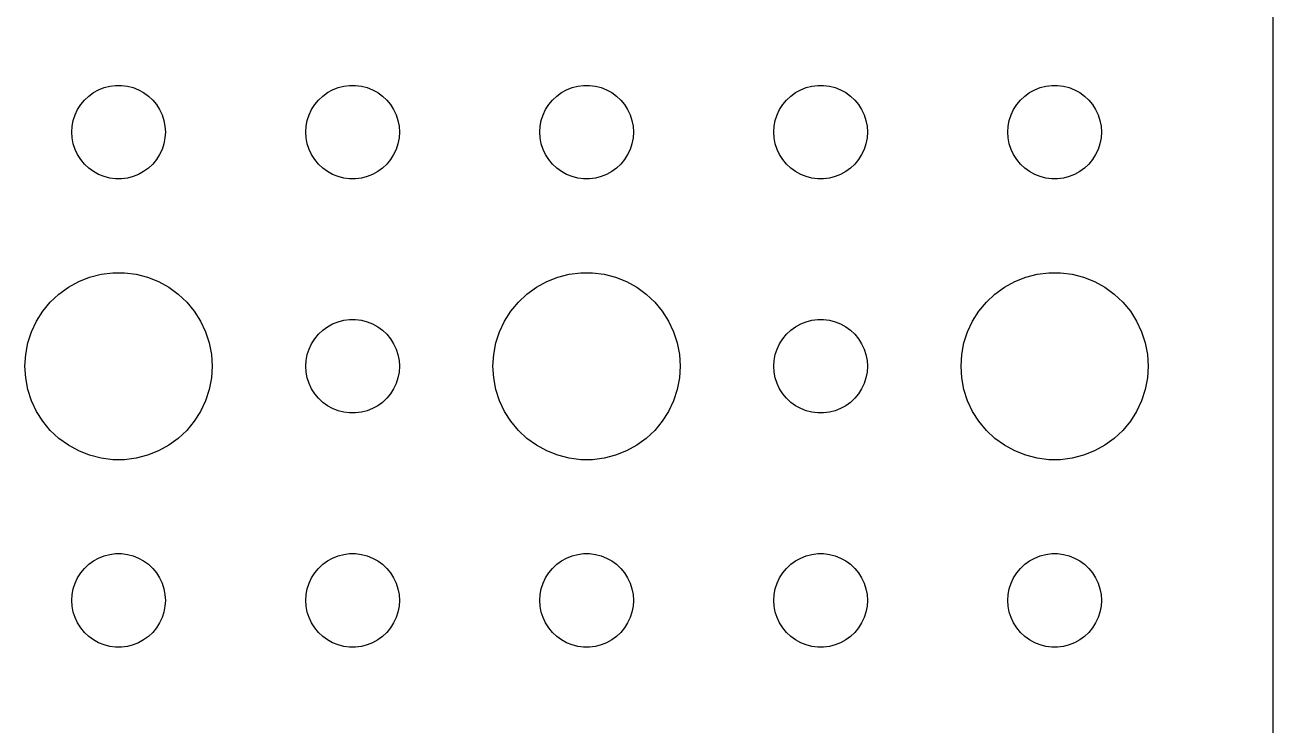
# Model space of a CAD drawing. Header units: metres. Extents: x -150 to 150, y -104 to 104.
# Drawn here: x 109.5 to 149.5, y 26.01 to 48.43 of the extents above; entities that cross this region are included whole.
import ezdxf

# ---------------------------------------------------------------- set-up
doc = ezdxf.new("R2010")
doc.units = ezdxf.units.M

msp = doc.modelspace()

# ---------------------------------------------------------------- linework, layer by layer
for p, q in [((149.5, -99.5), (149.5, 99.5)), ((111.861, 46.3572), (112.036, 46.4266)), ((112.036, 46.4266), (112.219, 46.4734)), ((112.219, 46.4734), (112.406, 46.497)), ((112.406, 46.497), (112.594, 46.497)), ((112.594, 46.497), (112.781, 46.4734)), ((112.781, 46.4734), (112.964, 46.4266)), ((112.964, 46.4266), (113.139, 46.3572)), ((119.361, 46.3572), (119.536, 46.4266)), ((119.536, 46.4266), (119.719, 46.4734)), ((119.719, 46.4734), (119.906, 46.497)), ((119.906, 46.497), (120.094, 46.497)), ((120.094, 46.497), (120.281, 46.4734)), ((120.281, 46.4734), (120.464, 46.4266)), ((120.464, 46.4266), (120.639, 46.3572)), ((126.861, 46.3572), (127.036, 46.4266)), ((127.036, 46.4266), (127.219, 46.4734)), ((127.219, 46.4734), (127.406, 46.497)), ((127.406, 46.497), (127.594, 46.497)), ((127.594, 46.497), (127.781, 46.4734)), ((127.781, 46.4734), (127.964, 46.4266)), ((127.964, 46.4266), (128.139, 46.3572)), ((134.361, 46.3572), (134.536, 46.4266)), ((134.536, 46.4266), (134.719, 46.4734)), ((134.719, 46.4734), (134.906, 46.497)), ((134.906, 46.497), (135.094, 46.497)), ((135.094, 46.497), (135.281, 46.4734)), ((135.281, 46.4734), (135.464, 46.4266)), ((135.464, 46.4266), (135.639, 46.3572)), ((141.861, 46.3572), (142.036, 46.4266)), ((142.036, 46.4266), (142.219, 46.4734)), ((142.219, 46.4734), (142.406, 46.497)), ((142.406, 46.497), (142.594, 46.497)), ((142.594, 46.497), (142.781, 46.4734)), ((142.781, 46.4734), (142.964, 46.4266)), ((142.964, 46.4266), (143.139, 46.3572)), ((111.286, 45.8817), (111.407, 46.0268)), ((111.407, 46.0268), (111.544, 46.1558)), ((111.544, 46.1558), (111.696, 46.2665)), ((111.696, 46.2665), (111.861, 46.3572)), ((113.139, 46.3572), (113.304, 46.2665)), ((113.304, 46.2665), (113.456, 46.1558)), ((113.456, 46.1558), (113.593, 46.0268)), ((113.593, 46.0268), (113.714, 45.8817)), ((118.786, 45.8817), (118.907, 46.0268)), ((118.907, 46.0268), (119.044, 46.1558)), ((119.044, 46.1558), (119.196, 46.2665)), ((119.196, 46.2665), (119.361, 46.3572)), ((120.639, 46.3572), (120.804, 46.2665)), ((120.804, 46.2665), (120.956, 46.1558)), ((120.956, 46.1558), (121.093, 46.0268)), ((121.093, 46.0268), (121.214, 45.8817)), ((126.286, 45.8817), (126.407, 46.0268)), ((126.407, 46.0268), (126.544, 46.1558)), ((126.544, 46.1558), (126.696, 46.2665)), ((126.696, 46.2665), (126.861, 46.3572)), ((128.139, 46.3572), (128.304, 46.2665)), ((128.304, 46.2665), (128.456, 46.1558)), ((128.456, 46.1558), (128.593, 46.0268)), ((128.593, 46.0268), (128.714, 45.8817)), ((133.786, 45.8817), (133.907, 46.0268)), ((133.907, 46.0268), (134.044, 46.1558)), ((134.044, 46.1558), (134.196, 46.2665)), ((134.196, 46.2665), (134.361, 46.3572)), ((135.639, 46.3572), (135.804, 46.2665)), ((135.804, 46.2665), (135.956, 46.1558)), ((135.956, 46.1558), (136.093, 46.0268)), ((136.093, 46.0268), (136.214, 45.8817)), ((141.286, 45.8817), (141.407, 46.0268)), ((141.407, 46.0268), (141.544, 46.1558)), ((141.544, 46.1558), (141.696, 46.2665)), ((141.696, 46.2665), (141.861, 46.3572)), ((143.139, 46.3572), (143.304, 46.2665)), ((143.304, 46.2665), (143.456, 46.1558)), ((143.456, 46.1558), (143.593, 46.0268)), ((143.593, 46.0268), (143.714, 45.8817)), ((111.105, 45.5522), (111.186, 45.7226)), ((111.186, 45.7226), (111.286, 45.8817)), ((113.714, 45.8817), (113.814, 45.7226)), ((113.814, 45.7226), (113.895, 45.5522)), ((118.605, 45.5522), (118.686, 45.7226)), ((118.686, 45.7226), (118.786, 45.8817)), ((121.214, 45.8817), (121.314, 45.7226)), ((121.314, 45.7226), (121.395, 45.5522)), ((126.105, 45.5522), (126.186, 45.7226)), ((126.186, 45.7226), (126.286, 45.8817)), ((128.714, 45.8817), (128.814, 45.7226)), ((128.814, 45.7226), (128.895, 45.5522)), ((133.605, 45.5522), (133.686, 45.7226)), ((133.686, 45.7226), (133.786, 45.8817)), ((136.214, 45.8817), (136.314, 45.7226)), ((136.314, 45.7226), (136.395, 45.5522)), ((141.105, 45.5522), (141.186, 45.7226)), ((141.186, 45.7226), (141.286, 45.8817)), ((143.714, 45.8817), (143.814, 45.7226)), ((143.814, 45.7226), (143.895, 45.5522)), ((111.012, 45.188), (111.047, 45.373)), ((111.047, 45.373), (111.105, 45.5522)), ((113.895, 45.5522), (113.953, 45.373)), ((113.953, 45.373), (113.988, 45.188)), ((118.512, 45.188), (118.547, 45.373)), ((118.547, 45.373), (118.605, 45.5522)), ((121.395, 45.5522), (121.453, 45.373)), ((121.453, 45.373), (121.488, 45.188)), ((126.012, 45.188), (126.047, 45.373)), ((126.047, 45.373), (126.105, 45.5522)), ((128.895, 45.5522), (128.953, 45.373)), ((128.953, 45.373), (128.988, 45.188)), ((133.512, 45.188), (133.547, 45.373)), ((133.547, 45.373), (133.605, 45.5522)), ((136.395, 45.5522), (136.453, 45.373)), ((136.453, 45.373), (136.488, 45.188)), ((141.012, 45.188), (141.047, 45.373)), ((141.047, 45.373), (141.105, 45.5522)), ((143.895, 45.5522), (143.953, 45.373)), ((143.953, 45.373), (143.988, 45.188)), ((111, 45), (111.012, 45.188)), ((111.012, 44.812), (111, 45)), ((111.047, 44.627), (111.012, 44.812)), ((113.988, 44.812), (113.953, 44.627)), ((113.988, 45.188), (114, 45)), ((114, 45), (113.988, 44.812)), ((118.5, 45), (118.512, 45.188)), ((118.512, 44.812), (118.5, 45)), ((118.547, 44.627), (118.512, 44.812)), ((121.488, 44.812), (121.453, 44.627)), ((121.488, 45.188), (121.5, 45)), ((121.5, 45), (121.488, 44.812)), ((126, 45), (126.012, 45.188)), ((126.012, 44.812), (126, 45)), ((126.047, 44.627), (126.012, 44.812)), ((128.988, 44.812), (128.953, 44.627)), ((128.988, 45.188), (129, 45)), ((129, 45), (128.988, 44.812)), ((133.5, 45), (133.512, 45.188)), ((133.512, 44.812), (133.5, 45)), ((133.547, 44.627), (133.512, 44.812)), ((136.488, 44.812), (136.453, 44.627)), ((136.488, 45.188), (136.5, 45)), ((136.5, 45), (136.488, 44.812)), ((141, 45), (141.012, 45.188)), ((141.012, 44.812), (141, 45)), ((141.047, 44.627), (141.012, 44.812)), ((143.988, 44.812), (143.953, 44.627)), ((143.988, 45.188), (144, 45)), ((144, 45), (143.988, 44.812)), ((111.105, 44.4478), (111.047, 44.627)), ((111.186, 44.2774), (111.105, 44.4478)), ((113.895, 44.4478), (113.814, 44.2774)), ((113.953, 44.627), (113.895, 44.4478)), ((118.605, 44.4478), (118.547, 44.627)), ((118.686, 44.2774), (118.605, 44.4478)), ((121.395, 44.4478), (121.314, 44.2774)), ((121.453, 44.627), (121.395, 44.4478)), ((126.105, 44.4478), (126.047, 44.627)), ((126.186, 44.2774), (126.105, 44.4478)), ((128.895, 44.4478), (128.814, 44.2774)), ((128.953, 44.627), (128.895, 44.4478)), ((133.605, 44.4478), (133.547, 44.627)), ((133.686, 44.2774), (133.605, 44.4478)), ((136.395, 44.4478), (136.314, 44.2774)), ((136.453, 44.627), (136.395, 44.4478)), ((141.105, 44.4478), (141.047, 44.627)), ((141.186, 44.2774), (141.105, 44.4478)), ((143.895, 44.4478), (143.814, 44.2774)), ((143.953, 44.627), (143.895, 44.4478)), ((111.286, 44.1183), (111.186, 44.2774)), ((111.407, 43.9732), (111.286, 44.1183)), ((113.714, 44.1183), (113.593, 43.9732)), ((113.814, 44.2774), (113.714, 44.1183)), ((118.786, 44.1183), (118.686, 44.2774)), ((118.907, 43.9732), (118.786, 44.1183)), ((121.214, 44.1183), (121.093, 43.9732)), ((121.314, 44.2774), (121.214, 44.1183)), ((126.286, 44.1183), (126.186, 44.2774)), ((126.407, 43.9732), (126.286, 44.1183)), ((128.714, 44.1183), (128.593, 43.9732)), ((128.814, 44.2774), (128.714, 44.1183)), ((133.786, 44.1183), (133.686, 44.2774)), ((133.907, 43.9732), (133.786, 44.1183)), ((136.214, 44.1183), (136.093, 43.9732)), ((136.314, 44.2774), (136.214, 44.1183)), ((141.286, 44.1183), (141.186, 44.2774)), ((141.407, 43.9732), (141.286, 44.1183)), ((143.714, 44.1183), (143.593, 43.9732)), ((143.814, 44.2774), (143.714, 44.1183)), ((111.544, 43.8442), (111.407, 43.9732)), ((111.696, 43.7335), (111.544, 43.8442)), ((111.861, 43.6428), (111.696, 43.7335)), ((112.036, 43.5734), (111.861, 43.6428)), ((113.139, 43.6428), (112.964, 43.5734)), ((113.304, 43.7335), (113.139, 43.6428)), ((113.456, 43.8442), (113.304, 43.7335)), ((113.593, 43.9732), (113.456, 43.8442)), ((119.044, 43.8442), (118.907, 43.9732)), ((119.196, 43.7335), (119.044, 43.8442)), ((119.361, 43.6428), (119.196, 43.7335)), ((119.536, 43.5734), (119.361, 43.6428)), ((120.639, 43.6428), (120.464, 43.5734)), ((120.804, 43.7335), (120.639, 43.6428)), ((120.956, 43.8442), (120.804, 43.7335)), ((121.093, 43.9732), (120.956, 43.8442)), ((126.544, 43.8442), (126.407, 43.9732)), ((126.696, 43.7335), (126.544, 43.8442)), ((126.861, 43.6428), (126.696, 43.7335)), ((127.036, 43.5734), (126.861, 43.6428)), ((128.139, 43.6428), (127.964, 43.5734)), ((128.304, 43.7335), (128.139, 43.6428)), ((128.456, 43.8442), (128.304, 43.7335)), ((128.593, 43.9732), (128.456, 43.8442)), ((134.044, 43.8442), (133.907, 43.9732)), ((134.196, 43.7335), (134.044, 43.8442)), ((134.361, 43.6428), (134.196, 43.7335)), ((134.536, 43.5734), (134.361, 43.6428)), ((135.639, 43.6428), (135.464, 43.5734)), ((135.804, 43.7335), (135.639, 43.6428)), ((135.956, 43.8442), (135.804, 43.7335)), ((136.093, 43.9732), (135.956, 43.8442)), ((141.544, 43.8442), (141.407, 43.9732)), ((141.696, 43.7335), (141.544, 43.8442)), ((141.861, 43.6428), (141.696, 43.7335)), ((142.036, 43.5734), (141.861, 43.6428)), ((143.139, 43.6428), (142.964, 43.5734)), ((143.304, 43.7335), (143.139, 43.6428)), ((143.456, 43.8442), (143.304, 43.7335)), ((143.593, 43.9732), (143.456, 43.8442)), ((112.219, 43.5266), (112.036, 43.5734)), ((112.406, 43.503), (112.219, 43.5266)), ((112.594, 43.503), (112.406, 43.503)), ((112.781, 43.5266), (112.594, 43.503)), ((112.964, 43.5734), (112.781, 43.5266)), ((119.719, 43.5266), (119.536, 43.5734)), ((119.906, 43.503), (119.719, 43.5266)), ((120.094, 43.503), (119.906, 43.503)), ((120.281, 43.5266), (120.094, 43.503)), ((120.464, 43.5734), (120.281, 43.5266)), ((127.219, 43.5266), (127.036, 43.5734)), ((127.406, 43.503), (127.219, 43.5266)), ((127.594, 43.503), (127.406, 43.503)), ((127.781, 43.5266), (127.594, 43.503)), ((127.964, 43.5734), (127.781, 43.5266)), ((134.719, 43.5266), (134.536, 43.5734)), ((134.906, 43.503), (134.719, 43.5266)), ((135.094, 43.503), (134.906, 43.503)), ((135.281, 43.5266), (135.094, 43.503)), ((135.464, 43.5734), (135.281, 43.5266)), ((142.219, 43.5266), (142.036, 43.5734)), ((142.406, 43.503), (142.219, 43.5266)), ((142.594, 43.503), (142.406, 43.503)), ((142.781, 43.5266), (142.594, 43.503)), ((142.964, 43.5734), (142.781, 43.5266)), ((111.573, 40.3532), (111.938, 40.4469)), ((111.938, 40.4469), (112.312, 40.4941)), ((112.312, 40.4941), (112.688, 40.4941)), ((112.688, 40.4941), (113.062, 40.4469)), ((113.062, 40.4469), (113.427, 40.3532)), ((126.573, 40.3532), (126.938, 40.4469)), ((126.938, 40.4469), (127.312, 40.4941)), ((127.312, 40.4941), (127.688, 40.4941)), ((127.688, 40.4941), (128.062, 40.4469)), ((128.062, 40.4469), (128.427, 40.3532)), ((141.573, 40.3532), (141.938, 40.4469)), ((141.938, 40.4469), (142.312, 40.4941)), ((142.312, 40.4941), (142.688, 40.4941)), ((142.688, 40.4941), (143.062, 40.4469)), ((143.062, 40.4469), (143.427, 40.3532)), ((110.588, 39.8115), (110.893, 40.033)), ((110.893, 40.033), (111.223, 40.2145)), ((111.223, 40.2145), (111.573, 40.3532)), ((113.427, 40.3532), (113.777, 40.2145)), ((113.777, 40.2145), (114.107, 40.033)), ((114.107, 40.033), (114.412, 39.8115)), ((125.588, 39.8115), (125.893, 40.033)), ((125.893, 40.033), (126.223, 40.2145)), ((126.223, 40.2145), (126.573, 40.3532)), ((128.427, 40.3532), (128.777, 40.2145)), ((128.777, 40.2145), (129.107, 40.033)), ((129.107, 40.033), (129.412, 39.8115)), ((140.588, 39.8115), (140.893, 40.033)), ((140.893, 40.033), (141.223, 40.2145)), ((141.223, 40.2145), (141.573, 40.3532)), ((143.427, 40.3532), (143.777, 40.2145)), ((143.777, 40.2145), (144.107, 40.033)), ((144.107, 40.033), (144.412, 39.8115)), ((110.313, 39.5536), (110.588, 39.8115)), ((114.412, 39.8115), (114.687, 39.5536)), ((125.313, 39.5536), (125.588, 39.8115)), ((129.412, 39.8115), (129.687, 39.5536)), ((140.313, 39.5536), (140.588, 39.8115)), ((144.412, 39.8115), (144.687, 39.5536)), ((109.871, 38.9453), (110.073, 39.2634)), ((110.073, 39.2634), (110.313, 39.5536)), ((114.687, 39.5536), (114.927, 39.2634)), ((114.927, 39.2634), (115.129, 38.9453)), ((124.871, 38.9453), (125.073, 39.2634)), ((125.073, 39.2634), (125.313, 39.5536)), ((129.687, 39.5536), (129.927, 39.2634)), ((129.927, 39.2634), (130.129, 38.9453)), ((139.871, 38.9453), (140.073, 39.2634)), ((140.073, 39.2634), (140.313, 39.5536)), ((144.687, 39.5536), (144.927, 39.2634)), ((144.927, 39.2634), (145.129, 38.9453)), ((109.711, 38.6044), (109.871, 38.9453)), ((115.129, 38.9453), (115.289, 38.6044)), ((119.196, 38.7665), (119.361, 38.8572)), ((119.361, 38.8572), (119.536, 38.9266)), ((119.536, 38.9266), (119.719, 38.9734)), ((119.719, 38.9734), (119.906, 38.997)), ((119.906, 38.997), (120.094, 38.997)), ((120.094, 38.997), (120.281, 38.9734)), ((120.281, 38.9734), (120.464, 38.9266)), ((120.464, 38.9266), (120.639, 38.8572)), ((120.639, 38.8572), (120.804, 38.7665)), ((124.711, 38.6044), (124.871, 38.9453)), ((130.129, 38.9453), (130.289, 38.6044)), ((134.196, 38.7665), (134.361, 38.8572)), ((134.361, 38.8572), (134.536, 38.9266)), ((134.536, 38.9266), (134.719, 38.9734)), ((134.719, 38.9734), (134.906, 38.997)), ((134.906, 38.997), (135.094, 38.997)), ((135.094, 38.997), (135.281, 38.9734)), ((135.281, 38.9734), (135.464, 38.9266)), ((135.464, 38.9266), (135.639, 38.8572)), ((135.639, 38.8572), (135.804, 38.7665)), ((139.711, 38.6044), (139.871, 38.9453)), ((145.129, 38.9453), (145.289, 38.6044)), ((109.594, 38.2461), (109.711, 38.6044)), ((115.289, 38.6044), (115.406, 38.2461)), ((118.786, 38.3817), (118.907, 38.5268)), ((118.907, 38.5268), (119.044, 38.6558)), ((119.044, 38.6558), (119.196, 38.7665)), ((120.804, 38.7665), (120.956, 38.6558)), ((120.956, 38.6558), (121.093, 38.5268)), ((121.093, 38.5268), (121.214, 38.3817)), ((124.594, 38.2461), (124.711, 38.6044)), ((130.289, 38.6044), (130.406, 38.2461)), ((133.786, 38.3817), (133.907, 38.5268)), ((133.907, 38.5268), (134.044, 38.6558)), ((134.044, 38.6558), (134.196, 38.7665)), ((135.804, 38.7665), (135.956, 38.6558)), ((135.956, 38.6558), (136.093, 38.5268)), ((136.093, 38.5268), (136.214, 38.3817)), ((139.594, 38.2461), (139.711, 38.6044)), ((145.289, 38.6044), (145.406, 38.2461)), ((109.524, 37.876), (109.594, 38.2461)), ((115.406, 38.2461), (115.476, 37.876)), ((118.547, 37.873), (118.605, 38.0522)), ((118.605, 38.0522), (118.686, 38.2226)), ((118.686, 38.2226), (118.786, 38.3817)), ((121.214, 38.3817), (121.314, 38.2226)), ((121.314, 38.2226), (121.395, 38.0522)), ((121.395, 38.0522), (121.453, 37.873)), ((124.524, 37.876), (124.594, 38.2461)), ((130.406, 38.2461), (130.476, 37.876)), ((133.547, 37.873), (133.605, 38.0522)), ((133.605, 38.0522), (133.686, 38.2226)), ((133.686, 38.2226), (133.786, 38.3817)), ((136.214, 38.3817), (136.314, 38.2226)), ((136.314, 38.2226), (136.395, 38.0522)), ((136.395, 38.0522), (136.453, 37.873)), ((139.524, 37.876), (139.594, 38.2461)), ((145.406, 38.2461), (145.476, 37.876)), ((109.5, 37.5), (109.524, 37.876)), ((115.476, 37.876), (115.5, 37.5)), ((118.5, 37.5), (118.512, 37.688)), ((118.512, 37.688), (118.547, 37.873)), ((121.453, 37.873), (121.488, 37.688)), ((121.488, 37.688), (121.5, 37.5)), ((124.5, 37.5), (124.524, 37.876)), ((130.476, 37.876), (130.5, 37.5)), ((133.5, 37.5), (133.512, 37.688)), ((133.512, 37.688), (133.547, 37.873)), ((136.453, 37.873), (136.488, 37.688)), ((136.488, 37.688), (136.5, 37.5)), ((139.5, 37.5), (139.524, 37.876)), ((145.476, 37.876), (145.5, 37.5)), ((109.524, 37.124), (109.5, 37.5)), ((115.5, 37.5), (115.476, 37.124)), ((118.512, 37.312), (118.5, 37.5)), ((118.547, 37.127), (118.512, 37.312)), ((121.488, 37.312), (121.453, 37.127)), ((121.5, 37.5), (121.488, 37.312)), ((124.524, 37.124), (124.5, 37.5)), ((130.5, 37.5), (130.476, 37.124)), ((133.512, 37.312), (133.5, 37.5)), ((133.547, 37.127), (133.512, 37.312)), ((136.488, 37.312), (136.453, 37.127)), ((136.5, 37.5), (136.488, 37.312)), ((139.524, 37.124), (139.5, 37.5)), ((145.5, 37.5), (145.476, 37.124)), ((109.594, 36.7539), (109.524, 37.124)), ((115.476, 37.124), (115.406, 36.7539)), ((118.605, 36.9478), (118.547, 37.127)), ((118.686, 36.7774), (118.605, 36.9478)), ((121.395, 36.9478), (121.314, 36.7774)), ((121.453, 37.127), (121.395, 36.9478)), ((124.594, 36.7539), (124.524, 37.124)), ((130.476, 37.124), (130.406, 36.7539)), ((133.605, 36.9478), (133.547, 37.127)), ((133.686, 36.7774), (133.605, 36.9478)), ((136.395, 36.9478), (136.314, 36.7774)), ((136.453, 37.127), (136.395, 36.9478)), ((139.594, 36.7539), (139.524, 37.124)), ((145.476, 37.124), (145.406, 36.7539)), ((109.711, 36.3956), (109.594, 36.7539)), ((115.406, 36.7539), (115.289, 36.3956)), ((118.786, 36.6183), (118.686, 36.7774)), ((118.907, 36.4732), (118.786, 36.6183)), ((119.044, 36.3442), (118.907, 36.4732)), ((121.093, 36.4732), (120.956, 36.3442)), ((121.214, 36.6183), (121.093, 36.4732)), ((121.314, 36.7774), (121.214, 36.6183)), ((124.711, 36.3956), (124.594, 36.7539)), ((130.406, 36.7539), (130.289, 36.3956)), ((133.786, 36.6183), (133.686, 36.7774)), ((133.907, 36.4732), (133.786, 36.6183)), ((134.044, 36.3442), (133.907, 36.4732)), ((136.093, 36.4732), (135.956, 36.3442)), ((136.214, 36.6183), (136.093, 36.4732)), ((136.314, 36.7774), (136.214, 36.6183)), ((139.711, 36.3956), (139.594, 36.7539)), ((145.406, 36.7539), (145.289, 36.3956)), ((109.871, 36.0547), (109.711, 36.3956)), ((110.073, 35.7366), (109.871, 36.0547)), ((115.129, 36.0547), (114.927, 35.7366)), ((115.289, 36.3956), (115.129, 36.0547)), ((119.196, 36.2335), (119.044, 36.3442)), ((119.361, 36.1428), (119.196, 36.2335)), ((119.536, 36.0734), (119.361, 36.1428)), ((119.719, 36.0266), (119.536, 36.0734)), ((119.906, 36.003), (119.719, 36.0266)), ((120.094, 36.003), (119.906, 36.003)), ((120.281, 36.0266), (120.094, 36.003)), ((120.464, 36.0734), (120.281, 36.0266)), ((120.639, 36.1428), (120.464, 36.0734)), ((120.804, 36.2335), (120.639, 36.1428)), ((120.956, 36.3442), (120.804, 36.2335)), ((124.871, 36.0547), (124.711, 36.3956)), ((125.073, 35.7366), (124.871, 36.0547)), ((130.129, 36.0547), (129.927, 35.7366)), ((130.289, 36.3956), (130.129, 36.0547)), ((134.196, 36.2335), (134.044, 36.3442)), ((134.361, 36.1428), (134.196, 36.2335)), ((134.536, 36.0734), (134.361, 36.1428)), ((134.719, 36.0266), (134.536, 36.0734)), ((134.906, 36.003), (134.719, 36.0266)), ((135.094, 36.003), (134.906, 36.003)), ((135.281, 36.0266), (135.094, 36.003)), ((135.464, 36.0734), (135.281, 36.0266)), ((135.639, 36.1428), (135.464, 36.0734)), ((135.804, 36.2335), (135.639, 36.1428)), ((135.956, 36.3442), (135.804, 36.2335)), ((139.871, 36.0547), (139.711, 36.3956)), ((140.073, 35.7366), (139.871, 36.0547)), ((145.129, 36.0547), (144.927, 35.7366)), ((145.289, 36.3956), (145.129, 36.0547)), ((110.313, 35.4464), (110.073, 35.7366)), ((114.927, 35.7366), (114.687, 35.4464)), ((125.313, 35.4464), (125.073, 35.7366)), ((129.927, 35.7366), (129.687, 35.4464)), ((140.313, 35.4464), (140.073, 35.7366)), ((144.927, 35.7366), (144.687, 35.4464)), ((110.588, 35.1885), (110.313, 35.4464)), ((114.687, 35.4464), (114.412, 35.1885)), ((125.588, 35.1885), (125.313, 35.4464)), ((129.687, 35.4464), (129.412, 35.1885)), ((140.588, 35.1885), (140.313, 35.4464)), ((144.687, 35.4464), (144.412, 35.1885)), ((110.893, 34.967), (110.588, 35.1885)), ((111.223, 34.7855), (110.893, 34.967)), ((114.107, 34.967), (113.777, 34.7855)), ((114.412, 35.1885), (114.107, 34.967)), ((125.893, 34.967), (125.588, 35.1885)), ((126.223, 34.7855), (125.893, 34.967)), ((129.107, 34.967), (128.777, 34.7855)), ((129.412, 35.1885), (129.107, 34.967)), ((140.893, 34.967), (140.588, 35.1885)), ((141.223, 34.7855), (140.893, 34.967)), ((144.107, 34.967), (143.777, 34.7855)), ((144.412, 35.1885), (144.107, 34.967)), ((111.573, 34.6468), (111.223, 34.7855)), ((111.938, 34.5531), (111.573, 34.6468)), ((112.312, 34.5059), (111.938, 34.5531)), ((112.688, 34.5059), (112.312, 34.5059)), ((113.062, 34.5531), (112.688, 34.5059)), ((113.427, 34.6468), (113.062, 34.5531)), ((113.777, 34.7855), (113.427, 34.6468)), ((126.573, 34.6468), (126.223, 34.7855)), ((126.938, 34.5531), (126.573, 34.6468)), ((127.312, 34.5059), (126.938, 34.5531)), ((127.688, 34.5059), (127.312, 34.5059)), ((128.062, 34.5531), (127.688, 34.5059)), ((128.427, 34.6468), (128.062, 34.5531)), ((128.777, 34.7855), (128.427, 34.6468)), ((141.573, 34.6468), (141.223, 34.7855)), ((141.938, 34.5531), (141.573, 34.6468)), ((142.312, 34.5059), (141.938, 34.5531)), ((142.688, 34.5059), (142.312, 34.5059)), ((143.062, 34.5531), (142.688, 34.5059)), ((143.427, 34.6468), (143.062, 34.5531)), ((143.777, 34.7855), (143.427, 34.6468)), ((111.544, 31.1558), (111.696, 31.2665)), ((111.696, 31.2665), (111.861, 31.3572)), ((111.861, 31.3572), (112.036, 31.4266)), ((112.036, 31.4266), (112.219, 31.4734)), ((112.219, 31.4734), (112.406, 31.497)), ((112.406, 31.497), (112.594, 31.497)), ((112.594, 31.497), (112.781, 31.4734)), ((112.781, 31.4734), (112.964, 31.4266)), ((112.964, 31.4266), (113.139, 31.3572)), ((113.139, 31.3572), (113.304, 31.2665)), ((113.304, 31.2665), (113.456, 31.1558)), ((119.044, 31.1558), (119.196, 31.2665)), ((119.196, 31.2665), (119.361, 31.3572)), ((119.361, 31.3572), (119.536, 31.4266)), ((119.536, 31.4266), (119.719, 31.4734)), ((119.719, 31.4734), (119.906, 31.497)), ((119.906, 31.497), (120.094, 31.497)), ((120.094, 31.497), (120.281, 31.4734)), ((120.281, 31.4734), (120.464, 31.4266)), ((120.464, 31.4266), (120.639, 31.3572)), ((120.639, 31.3572), (120.804, 31.2665)), ((120.804, 31.2665), (120.956, 31.1558)), ((126.544, 31.1558), (126.696, 31.2665)), ((126.696, 31.2665), (126.861, 31.3572)), ((126.861, 31.3572), (127.036, 31.4266)), ((127.036, 31.4266), (127.219, 31.4734)), ((127.219, 31.4734), (127.406, 31.497)), ((127.406, 31.497), (127.594, 31.497)), ((127.594, 31.497), (127.781, 31.4734)), ((127.781, 31.4734), (127.964, 31.4266)), ((127.964, 31.4266), (128.139, 31.3572)), ((128.139, 31.3572), (128.304, 31.2665)), ((128.304, 31.2665), (128.456, 31.1558)), ((134.044, 31.1558), (134.196, 31.2665)), ((134.196, 31.2665), (134.361, 31.3572)), ((134.361, 31.3572), (134.536, 31.4266)), ((134.536, 31.4266), (134.719, 31.4734)), ((134.719, 31.4734), (134.906, 31.497)), ((134.906, 31.497), (135.094, 31.497)), ((135.094, 31.497), (135.281, 31.4734)), ((135.281, 31.4734), (135.464, 31.4266)), ((135.464, 31.4266), (135.639, 31.3572)), ((135.639, 31.3572), (135.804, 31.2665)), ((135.804, 31.2665), (135.956, 31.1558)), ((141.544, 31.1558), (141.696, 31.2665)), ((141.696, 31.2665), (141.861, 31.3572)), ((141.861, 31.3572), (142.036, 31.4266)), ((142.036, 31.4266), (142.219, 31.4734)), ((142.219, 31.4734), (142.406, 31.497)), ((142.406, 31.497), (142.594, 31.497)), ((142.594, 31.497), (142.781, 31.4734)), ((142.781, 31.4734), (142.964, 31.4266)), ((142.964, 31.4266), (143.139, 31.3572)), ((143.139, 31.3572), (143.304, 31.2665)), ((143.304, 31.2665), (143.456, 31.1558)), ((111.186, 30.7226), (111.286, 30.8817)), ((111.286, 30.8817), (111.407, 31.0268)), ((111.407, 31.0268), (111.544, 31.1558)), ((113.456, 31.1558), (113.593, 31.0268)), ((113.593, 31.0268), (113.714, 30.8817)), ((113.714, 30.8817), (113.814, 30.7226)), ((118.686, 30.7226), (118.786, 30.8817)), ((118.786, 30.8817), (118.907, 31.0268)), ((118.907, 31.0268), (119.044, 31.1558)), ((120.956, 31.1558), (121.093, 31.0268)), ((121.093, 31.0268), (121.214, 30.8817)), ((121.214, 30.8817), (121.314, 30.7226)), ((126.186, 30.7226), (126.286, 30.8817)), ((126.286, 30.8817), (126.407, 31.0268)), ((126.407, 31.0268), (126.544, 31.1558)), ((128.456, 31.1558), (128.593, 31.0268)), ((128.593, 31.0268), (128.714, 30.8817)), ((128.714, 30.8817), (128.814, 30.7226)), ((133.686, 30.7226), (133.786, 30.8817)), ((133.786, 30.8817), (133.907, 31.0268)), ((133.907, 31.0268), (134.044, 31.1558)), ((135.956, 31.1558), (136.093, 31.0268)), ((136.093, 31.0268), (136.214, 30.8817)), ((136.214, 30.8817), (136.314, 30.7226)), ((141.186, 30.7226), (141.286, 30.8817)), ((141.286, 30.8817), (141.407, 31.0268)), ((141.407, 31.0268), (141.544, 31.1558)), ((143.456, 31.1558), (143.593, 31.0268)), ((143.593, 31.0268), (143.714, 30.8817)), ((143.714, 30.8817), (143.814, 30.7226)), ((111.047, 30.373), (111.105, 30.5522)), ((111.105, 30.5522), (111.186, 30.7226)), ((113.814, 30.7226), (113.895, 30.5522)), ((113.895, 30.5522), (113.953, 30.373)), ((118.547, 30.373), (118.605, 30.5522)), ((118.605, 30.5522), (118.686, 30.7226)), ((121.314, 30.7226), (121.395, 30.5522)), ((121.395, 30.5522), (121.453, 30.373)), ((126.047, 30.373), (126.105, 30.5522)), ((126.105, 30.5522), (126.186, 30.7226)), ((128.814, 30.7226), (128.895, 30.5522)), ((128.895, 30.5522), (128.953, 30.373)), ((133.547, 30.373), (133.605, 30.5522)), ((133.605, 30.5522), (133.686, 30.7226)), ((136.314, 30.7226), (136.395, 30.5522)), ((136.395, 30.5522), (136.453, 30.373)), ((141.047, 30.373), (141.105, 30.5522)), ((141.105, 30.5522), (141.186, 30.7226)), ((143.814, 30.7226), (143.895, 30.5522)), ((143.895, 30.5522), (143.953, 30.373)), ((111, 30), (111.012, 30.188)), ((111.012, 29.812), (111, 30)), ((111.012, 30.188), (111.047, 30.373)), ((113.953, 30.373), (113.988, 30.188)), ((113.988, 30.188), (114, 30)), ((114, 30), (113.988, 29.812)), ((118.5, 30), (118.512, 30.188)), ((118.512, 29.812), (118.5, 30)), ((118.512, 30.188), (118.547, 30.373)), ((121.453, 30.373), (121.488, 30.188)), ((121.488, 30.188), (121.5, 30)), ((121.5, 30), (121.488, 29.812)), ((126, 30), (126.012, 30.188)), ((126.012, 29.812), (126, 30)), ((126.012, 30.188), (126.047, 30.373)), ((128.953, 30.373), (128.988, 30.188)), ((128.988, 30.188), (129, 30)), ((129, 30), (128.988, 29.812)), ((133.5, 30), (133.512, 30.188)), ((133.512, 29.812), (133.5, 30)), ((133.512, 30.188), (133.547, 30.373)), ((136.453, 30.373), (136.488, 30.188)), ((136.488, 30.188), (136.5, 30)), ((136.5, 30), (136.488, 29.812)), ((141, 30), (141.012, 30.188)), ((141.012, 29.812), (141, 30)), ((141.012, 30.188), (141.047, 30.373)), ((143.953, 30.373), (143.988, 30.188)), ((143.988, 30.188), (144, 30)), ((144, 30), (143.988, 29.812)), ((111.047, 29.627), (111.012, 29.812)), ((111.105, 29.4478), (111.047, 29.627)), ((113.953, 29.627), (113.895, 29.4478)), ((113.988, 29.812), (113.953, 29.627)), ((118.547, 29.627), (118.512, 29.812)), ((118.605, 29.4478), (118.547, 29.627)), ((121.453, 29.627), (121.395, 29.4478)), ((121.488, 29.812), (121.453, 29.627)), ((126.047, 29.627), (126.012, 29.812)), ((126.105, 29.4478), (126.047, 29.627)), ((128.953, 29.627), (128.895, 29.4478)), ((128.988, 29.812), (128.953, 29.627)), ((133.547, 29.627), (133.512, 29.812)), ((133.605, 29.4478), (133.547, 29.627)), ((136.453, 29.627), (136.395, 29.4478)), ((136.488, 29.812), (136.453, 29.627)), ((141.047, 29.627), (141.012, 29.812)), ((141.105, 29.4478), (141.047, 29.627)), ((143.953, 29.627), (143.895, 29.4478)), ((143.988, 29.812), (143.953, 29.627)), ((111.186, 29.2774), (111.105, 29.4478)), ((111.286, 29.1183), (111.186, 29.2774)), ((113.814, 29.2774), (113.714, 29.1183)), ((113.895, 29.4478), (113.814, 29.2774)), ((118.686, 29.2774), (118.605, 29.4478)), ((118.786, 29.1183), (118.686, 29.2774)), ((121.314, 29.2774), (121.214, 29.1183)), ((121.395, 29.4478), (121.314, 29.2774)), ((126.186, 29.2774), (126.105, 29.4478)), ((126.286, 29.1183), (126.186, 29.2774)), ((128.814, 29.2774), (128.714, 29.1183)), ((128.895, 29.4478), (128.814, 29.2774)), ((133.686, 29.2774), (133.605, 29.4478)), ((133.786, 29.1183), (133.686, 29.2774)), ((136.314, 29.2774), (136.214, 29.1183)), ((136.395, 29.4478), (136.314, 29.2774)), ((141.186, 29.2774), (141.105, 29.4478)), ((141.286, 29.1183), (141.186, 29.2774)), ((143.814, 29.2774), (143.714, 29.1183)), ((143.895, 29.4478), (143.814, 29.2774)), ((111.407, 28.9732), (111.286, 29.1183)), ((111.544, 28.8442), (111.407, 28.9732)), ((111.696, 28.7335), (111.544, 28.8442)), ((113.456, 28.8442), (113.304, 28.7335)), ((113.593, 28.9732), (113.456, 28.8442)), ((113.714, 29.1183), (113.593, 28.9732)), ((118.907, 28.9732), (118.786, 29.1183)), ((119.044, 28.8442), (118.907, 28.9732)), ((119.196, 28.7335), (119.044, 28.8442)), ((120.956, 28.8442), (120.804, 28.7335)), ((121.093, 28.9732), (120.956, 28.8442)), ((121.214, 29.1183), (121.093, 28.9732)), ((126.407, 28.9732), (126.286, 29.1183)), ((126.544, 28.8442), (126.407, 28.9732)), ((126.696, 28.7335), (126.544, 28.8442)), ((128.456, 28.8442), (128.304, 28.7335)), ((128.593, 28.9732), (128.456, 28.8442)), ((128.714, 29.1183), (128.593, 28.9732)), ((133.907, 28.9732), (133.786, 29.1183)), ((134.044, 28.8442), (133.907, 28.9732)), ((134.196, 28.7335), (134.044, 28.8442)), ((135.956, 28.8442), (135.804, 28.7335)), ((136.093, 28.9732), (135.956, 28.8442)), ((136.214, 29.1183), (136.093, 28.9732)), ((141.407, 28.9732), (141.286, 29.1183)), ((141.544, 28.8442), (141.407, 28.9732)), ((141.696, 28.7335), (141.544, 28.8442)), ((143.456, 28.8442), (143.304, 28.7335)), ((143.593, 28.9732), (143.456, 28.8442)), ((143.714, 29.1183), (143.593, 28.9732)), ((111.861, 28.6427), (111.696, 28.7335)), ((112.036, 28.5734), (111.861, 28.6427)), ((112.219, 28.5266), (112.036, 28.5734)), ((112.406, 28.503), (112.219, 28.5266)), ((112.594, 28.503), (112.406, 28.503)), ((112.781, 28.5266), (112.594, 28.503)), ((112.964, 28.5734), (112.781, 28.5266)), ((113.139, 28.6427), (112.964, 28.5734)), ((113.304, 28.7335), (113.139, 28.6427)), ((119.361, 28.6427), (119.196, 28.7335)), ((119.536, 28.5734), (119.361, 28.6427)), ((119.719, 28.5266), (119.536, 28.5734)), ((119.906, 28.503), (119.719, 28.5266)), ((120.094, 28.503), (119.906, 28.503)), ((120.281, 28.5266), (120.094, 28.503)), ((120.464, 28.5734), (120.281, 28.5266)), ((120.639, 28.6427), (120.464, 28.5734)), ((120.804, 28.7335), (120.639, 28.6427)), ((126.861, 28.6427), (126.696, 28.7335)), ((127.036, 28.5734), (126.861, 28.6427)), ((127.219, 28.5266), (127.036, 28.5734)), ((127.406, 28.503), (127.219, 28.5266)), ((127.594, 28.503), (127.406, 28.503)), ((127.781, 28.5266), (127.594, 28.503)), ((127.964, 28.5734), (127.781, 28.5266)), ((128.139, 28.6427), (127.964, 28.5734)), ((128.304, 28.7335), (128.139, 28.6427)), ((134.361, 28.6427), (134.196, 28.7335)), ((134.536, 28.5734), (134.361, 28.6427)), ((134.719, 28.5266), (134.536, 28.5734)), ((134.906, 28.503), (134.719, 28.5266)), ((135.094, 28.503), (134.906, 28.503)), ((135.281, 28.5266), (135.094, 28.503)), ((135.464, 28.5734), (135.281, 28.5266)), ((135.639, 28.6427), (135.464, 28.5734)), ((135.804, 28.7335), (135.639, 28.6427)), ((141.861, 28.6427), (141.696, 28.7335)), ((142.036, 28.5734), (141.861, 28.6427)), ((142.219, 28.5266), (142.036, 28.5734)), ((142.406, 28.503), (142.219, 28.5266)), ((142.594, 28.503), (142.406, 28.503)), ((142.781, 28.5266), (142.594, 28.503)), ((142.964, 28.5734), (142.781, 28.5266)), ((143.139, 28.6427), (142.964, 28.5734)), ((143.304, 28.7335), (143.139, 28.6427))]:
    msp.add_line(p, q)

doc.saveas('drawing.dxf')
